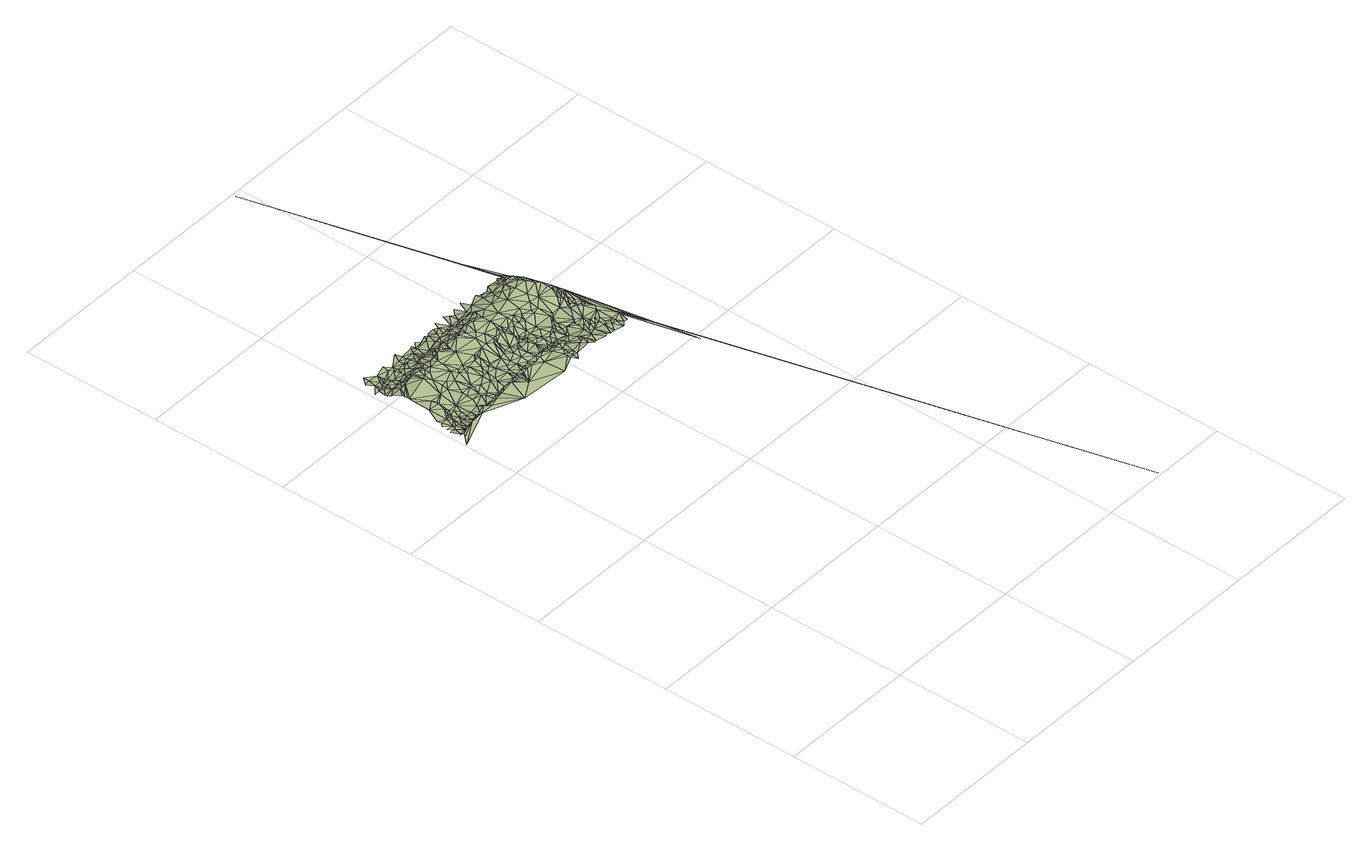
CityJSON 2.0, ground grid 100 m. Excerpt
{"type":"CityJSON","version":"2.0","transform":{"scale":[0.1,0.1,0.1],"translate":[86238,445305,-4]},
"CityObjects":{
"terrain1":{"type":"TINRelief","geometry":[{"type":"CompositeSurface","lod":"1","boundaries":[[[0,1,2]],[[3,4,5]],[[6,2,7]],[[8,2,1]],[[3,1,4]],[[8,7,2]],[[9,10,7]],[[9,11,12]],[[8,1,13]],[[8,14,7]],[[9,7,15]],[[15,7,14]],[[16,11,17]],[[8,13,14]],[[9,17,11]],[[3,13,1]],[[18,16,17]],[[15,14,19]],[[14,13,19]],[[20,9,15]],[[20,17,9]],[[3,5,21]],[[13,22,19]],[[20,15,19]],[[3,22,13]],[[19,22,23]],[[20,19,23]],[[20,24,17]],[[25,18,17]],[[3,23,22]],[[18,26,27]],[[17,24,28]],[[20,29,24]],[[3,30,23]],[[20,23,31]],[[32,27,26]],[[25,17,28]],[[20,31,29]],[[24,29,28]],[[25,33,18]],[[18,33,26]],[[23,30,31]],[[3,34,30]],[[30,35,31]],[[3,36,34]],[[29,37,28]],[[25,28,37]],[[30,34,35]],[[29,31,38]],[[39,40,41]],[[42,41,40]],[[25,37,33]],[[26,33,43]],[[29,38,37]],[[44,32,45]],[[31,35,46]],[[47,42,48]],[[44,45,39]],[[3,21,36]],[[35,34,46]],[[49,47,48]],[[32,26,50]],[[34,36,51]],[[52,38,31]],[[52,31,46]],[[34,51,46]],[[42,40,48]],[[49,53,54]],[[50,26,43]],[[33,37,55]],[[39,45,40]],[[56,54,57]],[[50,43,33]],[[49,58,53]],[[36,21,51]],[[49,48,58]],[[37,38,55]],[[46,51,59]],[[52,46,59]],[[54,53,60]],[[52,55,38]],[[51,61,59]],[[51,21,61]],[[40,62,48]],[[57,54,60]],[[50,33,55]],[[53,63,60]],[[53,58,63]],[[52,59,55]],[[40,45,62]],[[64,65,57]],[[59,61,66]],[[61,21,66]],[[57,60,67]],[[60,63,67]],[[48,62,68]],[[64,69,65]],[[48,70,58]],[[71,32,50]],[[71,45,32]],[[58,72,63]],[[62,45,68]],[[63,72,67]],[[48,68,70]],[[57,67,73]],[[58,70,72]],[[64,57,73]],[[59,66,74]],[[55,59,74]],[[21,75,66]],[[45,76,68]],[[67,72,77]],[[67,77,73]],[[50,55,78]],[[68,79,70]],[[68,76,79]],[[80,69,64]],[[45,81,76]],[[72,70,82]],[[80,64,73]],[[72,82,77]],[[66,75,74]],[[83,73,77]],[[21,84,75]],[[76,81,79]],[[85,81,45]],[[86,70,79]],[[55,74,87]],[[86,82,70]],[[88,50,78]],[[79,81,89]],[[80,73,83]],[[77,82,90]],[[91,83,77]],[[86,79,89]],[[71,85,45]],[[91,77,90]],[[92,74,75]],[[55,93,78]],[[94,50,88]],[[85,89,81]],[[91,80,83]],[[55,87,95]],[[94,71,50]],[[96,92,75]],[[86,97,82]],[[82,97,90]],[[98,74,92]],[[96,75,84]],[[55,95,93]],[[98,92,96]],[[99,86,89]],[[99,89,85]],[[71,100,85]],[[88,78,101]],[[99,85,100]],[[21,102,84]],[[86,103,97]],[[91,104,80]],[[91,90,104]],[[98,105,74]],[[87,74,105]],[[78,93,106]],[[96,84,107]],[[71,108,100]],[[94,88,101]],[[109,90,97]],[[99,103,86]],[[94,110,71]],[[98,96,107]],[[99,100,111]],[[71,110,108]],[[100,108,111]],[[78,106,112]],[[78,112,101]],[[87,113,95]],[[97,103,114]],[[99,111,103]],[[115,80,104]],[[109,104,90]],[[94,116,110]],[[109,97,114]],[[98,107,117]],[[108,110,118]],[[93,95,119]],[[108,118,111]],[[87,105,113]],[[98,117,120]],[[98,120,105]],[[93,119,106]],[[84,102,107]],[[95,113,119]],[[94,101,121]],[[110,122,118]],[[112,106,119]],[[110,116,122]],[[111,123,103]],[[111,118,124]],[[103,125,114]],[[109,114,126]],[[94,121,116]],[[107,127,117]],[[128,115,104]],[[128,104,109]],[[121,101,112]],[[105,129,113]],[[111,124,123]],[[105,120,129]],[[114,125,126]],[[117,130,120]],[[131,118,122]],[[103,123,132]],[[103,132,125]],[[128,109,126]],[[131,124,118]],[[133,119,113]],[[112,119,134]],[[117,127,130]],[[135,122,116]],[[107,136,127]],[[120,130,129]],[[135,131,122]],[[107,102,136]],[[133,134,119]],[[137,124,131]],[[138,113,129]],[[137,123,124]],[[138,133,113]],[[139,112,134]],[[135,116,121]],[[140,125,132]],[[137,132,123]],[[121,112,139]],[[127,141,130]],[[129,130,141]],[[128,126,142]],[[126,125,142]],[[143,127,136]],[[137,131,144]],[[135,144,131]],[[143,141,127]],[[138,134,133]],[[145,125,140]],[[140,132,146]],[[137,146,132]],[[142,125,145]],[[128,142,147]],[[139,134,148]],[[135,121,149]],[[137,144,146]],[[129,141,150]],[[121,139,151]],[[135,152,144]],[[143,136,153]],[[145,140,154]],[[138,129,150]],[[143,153,141]],[[140,146,154]],[[128,147,155]],[[156,134,138]],[[121,151,149]],[[157,136,102]],[[135,149,158]],[[135,158,152]],[[139,159,151]],[[144,152,146]],[[139,148,159]],[[142,145,160]],[[156,148,134]],[[145,154,160]],[[147,142,161]],[[142,160,161]],[[149,151,162]],[[163,141,153]],[[157,153,136]],[[151,159,162]],[[163,150,141]],[[156,138,150]],[[146,152,164]],[[146,164,154]],[[148,165,159]],[[154,166,160]],[[152,158,167]],[[147,168,155]],[[147,161,168]],[[161,160,166]],[[159,165,162]],[[156,165,148]],[[152,167,169]],[[170,166,154]],[[152,169,164]],[[170,154,164]],[[171,157,102]],[[158,172,167]],[[163,153,173]],[[174,158,149]],[[163,175,150]],[[157,173,153]],[[161,166,176]],[[161,176,168]],[[177,156,150]],[[167,172,169]],[[156,178,165]],[[174,149,162]],[[158,179,172]],[[180,164,169]],[[170,164,181]],[[170,176,166]],[[177,150,175]],[[180,169,172]],[[162,165,182]],[[177,178,156]],[[164,183,181]],[[180,183,164]],[[170,181,176]],[[184,165,178]],[[185,173,157]],[[186,163,173]],[[174,179,158]],[[180,172,187]],[[188,168,176]],[[172,179,187]],[[181,183,189]],[[184,178,177]],[[181,189,176]],[[184,182,165]],[[190,157,171]],[[191,183,180]],[[192,175,163]],[[191,180,187]],[[193,157,190]],[[194,185,157]],[[186,173,185]],[[194,157,193]],[[195,162,182]],[[179,196,187]],[[197,177,175]],[[195,174,162]],[[186,192,163]],[[183,198,189]],[[191,187,199]],[[200,176,189]],[[191,198,183]],[[201,184,177]],[[171,102,202]],[[187,196,199]],[[179,203,196]],[[200,188,176]],[[204,186,185]],[[204,185,194]],[[191,199,198]],[[174,203,179]],[[192,197,175]],[[200,189,198]],[[190,171,205]],[[197,201,177]],[[206,182,184]],[[196,207,199]],[[208,186,204]],[[193,190,205]],[[206,184,201]],[[195,182,209]],[[199,207,198]],[[194,193,205]],[[196,203,210]],[[208,192,186]],[[196,210,207]],[[200,211,188]],[[206,209,182]],[[204,194,205]],[[212,208,204]],[[188,211,213]],[[212,192,208]],[[214,201,197]],[[212,204,205]],[[195,209,215]],[[214,216,201]],[[216,206,201]],[[215,209,206]],[[203,217,210]],[[207,210,217]],[[218,197,192]],[[171,219,205]],[[218,192,212]],[[200,220,211]],[[200,198,221]],[[198,207,222]],[[223,174,195]],[[212,205,224]],[[218,225,197]],[[218,212,224]],[[226,207,217]],[[227,203,174]],[[223,195,215]],[[211,220,228]],[[229,214,197]],[[223,206,216]],[[223,215,206]],[[171,230,219]],[[229,216,214]],[[200,221,220]],[[226,222,207]],[[198,222,231]],[[205,219,224]],[[227,217,203]],[[198,231,232]],[[198,232,221]],[[229,197,225]],[[233,226,217]],[[218,224,234]],[[218,234,225]],[[224,219,235]],[[223,216,229]],[[233,222,226]],[[236,230,171]],[[237,174,223]],[[234,224,235]],[[233,217,227]],[[219,238,235]],[[236,171,202]],[[237,227,174]],[[229,225,239]],[[234,239,225]],[[240,220,221]],[[219,230,238]],[[234,235,238]],[[241,231,222]],[[242,221,232]],[[241,232,231]],[[233,243,222]],[[223,229,244]],[[233,227,245]],[[242,240,221]],[[238,230,246]],[[241,242,232]],[[247,229,239]],[[234,238,248]],[[241,222,243]],[[238,246,248]],[[233,245,243]],[[237,223,244]],[[234,249,239]],[[230,250,246]],[[251,245,227]],[[244,229,252]],[[237,251,227]],[[251,253,245]],[[247,252,229]],[[241,254,242]],[[246,250,248]],[[236,250,230]],[[234,248,249]],[[255,247,239]],[[245,253,243]],[[242,254,256]],[[255,239,249]],[[241,243,257]],[[251,258,253]],[[241,259,254]],[[241,257,259]],[[260,251,237]],[[253,258,243]],[[255,261,247]],[[244,252,262]],[[251,263,258]],[[264,252,247]],[[265,237,244]],[[264,247,261]],[[260,263,251]],[[266,248,250]],[[256,254,267]],[[236,268,250]],[[248,269,249]],[[270,260,237]],[[243,271,257]],[[265,244,262]],[[243,258,271]],[[254,259,272]],[[262,252,264]],[[257,271,259]],[[266,250,268]],[[255,273,261]],[[266,269,248]],[[274,236,202]],[[258,263,275]],[[264,261,273]],[[254,272,267]],[[276,255,249]],[[265,270,237]],[[260,275,263]],[[258,275,271]],[[262,264,277]],[[259,278,272]],[[259,271,278]],[[279,249,269]],[[276,273,255]],[[279,276,249]],[[265,262,277]],[[280,268,236]],[[270,281,260]],[[266,282,269]],[[260,281,275]],[[283,266,268]],[[284,264,273]],[[277,264,284]],[[274,202,285]],[[279,269,282]],[[271,275,286]],[[283,282,266]],[[276,287,273]],[[288,276,279]],[[271,289,278]],[[272,278,289]],[[274,290,236]],[[291,279,282]],[[280,236,290]],[[288,287,276]],[[272,289,292]],[[280,283,268]],[[293,265,277]],[[275,294,286]],[[291,282,283]],[[275,281,295]],[[271,286,289]],[[275,295,294]],[[273,287,296]],[[284,273,297]],[[298,270,265]],[[270,299,281]],[[288,296,287]],[[293,277,284]],[[300,291,283]],[[301,288,279]],[[286,294,302]],[[303,279,291]],[[286,304,289]],[[305,273,296]],[[297,273,305]],[[286,302,304]],[[306,283,280]],[[300,283,307]],[[274,285,308]],[[285,309,308]],[[306,307,283]],[[295,281,310]],[[301,296,288]],[[294,295,310]],[[293,284,297]],[[298,299,270]],[[300,303,291]],[[274,311,290]],[[298,265,293]],[[301,279,303]],[[274,308,311]],[[294,312,302]],[[281,299,310]],[[308,309,313]],[[300,307,314]],[[280,290,315]],[[289,304,316]],[[302,312,304]],[[290,311,315]],[[317,305,296]],[[294,310,312]],[[306,280,318]],[[300,314,303]],[[319,317,296]],[[320,293,297]],[[308,321,311]],[[297,305,322]],[[320,297,322]],[[319,296,301]],[[308,313,321]],[[306,323,307]],[[307,324,314]],[[280,315,318]],[[311,321,315]],[[304,312,316]],[[303,314,324]],[[325,317,319]],[[306,318,326]],[[327,305,317]],[[289,316,328]],[[329,322,305]],[[307,323,324]],[[306,326,323]],[[327,317,325]],[[329,320,322]],[[330,310,299]],[[289,328,331]],[[301,303,332]],[[298,293,320]],[[310,333,312]],[[319,301,334]],[[301,332,334]],[[325,319,334]],[[315,335,318]],[[336,315,321]],[[303,324,337]],[[330,333,310]],[[327,325,338]],[[339,299,298]],[[324,323,337]],[[318,335,326]],[[339,330,299]],[[325,334,338]],[[340,305,327]],[[340,329,305]],[[303,341,332]],[[336,335,315]],[[326,342,323]],[[343,321,313]],[[326,335,342]],[[323,342,337]],[[332,341,334]],[[303,337,344]],[[345,328,316]],[[346,320,329]],[[347,312,333]],[[348,316,312]],[[337,342,349]],[[327,338,350]],[[346,298,320]],[[303,344,341]],[[334,351,338]],[[343,336,321]],[[352,333,330]],[[335,353,342]],[[337,349,344]],[[340,327,350]],[[334,341,351]],[[354,329,340]],[[336,355,335]],[[342,353,349]],[[352,330,339]],[[356,345,316]],[[335,355,353]],[[338,351,350]],[[357,339,298]],[[343,313,358]],[[336,359,355]],[[347,333,352]],[[348,312,347]],[[354,346,329]],[[341,344,360]],[[341,360,351]],[[343,359,336]],[[349,353,361]],[[356,316,348]],[[362,344,349]],[[353,355,363]],[[364,340,350]],[[364,354,340]],[[357,298,346]],[[353,363,361]],[[362,360,344]],[[362,349,361]],[[365,352,339]],[[356,366,345]],[[351,360,367]],[[343,368,359]],[[357,365,339]],[[359,369,355]],[[351,370,350]],[[365,347,352]],[[355,369,363]],[[365,348,347]],[[354,371,346]],[[364,371,354]],[[362,372,360]],[[364,350,373]],[[343,358,374]],[[363,375,361]],[[359,368,376]],[[351,367,370]],[[360,372,367]],[[357,346,371]],[[343,374,368]],[[362,361,377]],[[350,370,373]],[[359,376,369]],[[378,371,364]],[[378,364,373]],[[379,356,348]],[[363,369,375]],[[362,377,372]],[[365,379,348]],[[358,380,374]],[[361,375,377]],[[358,381,380]],[[368,374,382]],[[368,382,376]],[[383,365,357]],[[374,380,382]],[[384,371,378]],[[384,378,373]],[[367,372,385]],[[386,357,371]],[[367,385,370]],[[387,356,379]],[[380,381,388]],[[372,377,385]],[[377,375,389]],[[383,379,365]],[[373,370,390]],[[391,376,382]],[[377,389,385]],[[384,386,371]],[[391,382,380]],[[375,392,389]],[[391,380,388]],[[369,393,375]],[[384,373,390]],[[369,376,394]],[[395,383,357]],[[389,396,385]],[[395,357,386]],[[389,392,396]],[[375,393,392]],[[370,385,397]],[[391,388,398]],[[384,399,386]],[[391,394,376]],[[383,400,379]],[[369,394,393]],[[384,390,399]],[[370,397,390]],[[396,392,401]],[[402,385,396]],[[392,393,401]],[[391,398,403]],[[402,396,401]],[[395,404,383]],[[405,379,400]],[[391,406,394]],[[402,397,385]],[[407,386,399]],[[408,383,404]],[[399,390,409]],[[408,400,383]],[[391,403,410]],[[401,393,411]],[[391,410,406]],[[407,395,386]],[[393,394,412]],[[409,390,397]],[[393,412,413]],[[393,413,411]],[[407,399,409]],[[402,401,414]],[[410,403,415]],[[401,411,414]],[[406,416,394]],[[412,394,416]],[[402,417,397]],[[405,400,418]],[[409,397,417]],[[395,419,404]],[[413,414,411]],[[420,406,410]],[[421,400,408]],[[408,404,419]],[[421,418,400]],[[406,422,416]],[[423,413,412]],[[410,415,424]],[[420,422,406]],[[425,395,407]],[[423,412,416]],[[423,414,413]],[[407,409,426]],[[402,427,417]],[[409,417,426]],[[402,414,427]],[[420,410,428]],[[424,415,429]],[[421,408,419]],[[430,416,422]],[[431,419,395]],[[421,432,418]],[[410,433,428]],[[423,416,430]],[[410,424,433]],[[420,434,422]],[[434,430,422]],[[435,395,425]],[[420,428,434]],[[425,407,426]],[[435,431,395]],[[423,430,434]],[[426,417,427]],[[423,436,414]],[[424,429,437]],[[434,428,438]],[[428,433,438]],[[421,439,432]],[[427,414,436]],[[437,429,440]],[[441,421,419]],[[433,424,442]],[[433,443,438]],[[433,442,443]],[[431,444,419]],[[424,445,442]],[[424,437,445]],[[423,434,446]],[[421,447,439]],[[426,427,448]],[[437,440,449]],[[441,419,444]],[[435,444,431]],[[427,436,450]],[[446,434,438]],[[442,451,443]],[[441,447,421]],[[437,452,445]],[[442,445,451]],[[423,453,436]],[[437,449,452]],[[449,440,454]],[[446,438,443]],[[425,426,455]],[[445,452,451]],[[427,450,456]],[[449,454,452]],[[435,425,457]],[[436,458,450]],[[427,459,448]],[[423,460,453]],[[427,456,459]],[[423,446,460]],[[446,443,451]],[[439,447,461]],[[462,426,448]],[[435,463,444]],[[436,464,458]],[[450,458,456]],[[453,464,436]],[[441,444,465]],[[466,451,452]],[[466,452,454]],[[448,459,467]],[[441,465,447]],[[462,468,426]],[[458,464,469]],[[425,455,457]],[[447,470,461]],[[459,456,467]],[[466,454,471]],[[435,457,463]],[[458,472,456]],[[448,467,473]],[[426,468,474]],[[466,446,451]],[[458,469,472]],[[426,474,455]],[[453,475,464]],[[476,448,473]],[[453,460,475]],[[444,463,477]],[[444,477,465]],[[447,478,470]],[[462,448,476]],[[456,479,467]],[[464,480,469]],[[447,465,478]],[[456,472,479]],[[467,481,473]],[[446,482,460]],[[469,480,472]],[[460,483,475]],[[464,475,484]],[[467,479,481]],[[476,473,485]],[[464,484,480]],[[470,478,486]],[[466,482,446]],[[460,482,483]],[[462,476,485]],[[485,473,481]],[[475,483,487]],[[470,486,488]],[[463,457,489]],[[475,487,484]],[[472,490,479]],[[463,491,477]],[[472,480,490]],[[465,492,478]],[[463,489,493]],[[483,482,487]],[[479,490,481]],[[462,485,494]],[[465,477,495]],[[478,492,486]],[[496,497,498]],[[462,499,468]],[[463,493,491]],[[466,500,490]],[[457,455,501]],[[487,482,484]],[[485,481,490]],[[457,502,489]],[[462,494,499]],[[466,490,482]],[[480,484,490]],[[486,492,488]],[[457,501,502]],[[485,490,494]],[[490,484,482]],[[477,491,495]],[[468,499,474]],[[455,503,501]],[[465,504,492]],[[455,474,503]],[[489,505,493]],[[465,495,504]],[[494,490,499]],[[506,498,490]],[[489,502,505]],[[493,505,491]],[[501,503,502]],[[474,499,503]],[[505,499,490]],[[505,503,499]],[[502,503,505]],[[491,505,495]],[[504,505,490]],[[507,504,490]],[[495,505,504]],[[492,504,507]],[[507,490,498]]]}]}
},
"vertices":[
[49,3480,25],[73,3470,27],[68,3490,16],[180,3500,28],[47,3440,28],[2,3390,29],[46,3550,10],[81,3550,11],[113,3500,14],[91,3570,17],[46,3580,19],[68,3640,25],[48,3620,21],[136,3500,27],[123,3500,10],[113,3570,11],[48,3660,36],[114,3640,23],[68,3740,73],[138,3560,10],[138,3610,19],[293,3510,28],[158,3510,10],[158,3560,10],[136,3640,23],[158,3700,43],[136,3780,77],[68,3850,78],[158,3670,25],[159,3640,21],[182,3570,10],[182,3600,18],[69,3890,78],[158,3740,62],[225,3530,10],[205,3570,10],[228,3510,27],[181,3680,28],[203,3660,23],[69,3930,78],[115,4000,71],[68,3950,75],[47,4020,47],[160,3750,72],[70,3910,78],[159,4000,72],[228,3580,10],[46,4050,34],[114,4060,37],[48,4070,28],[225,3780,74],[248,3520,27],[229,3620,19],[90,4110,25],[70,4130,15],[249,3680,25],[31,4130,13],[90,4180,15],[113,4070,30],[267,3580,10],[91,4140,15],[271,3530,14],[136,4010,67],[114,4110,25],[91,4230,26],[47,4220,27],[294,3530,27],[113,4140,17],[158,4040,55],[92,4270,27],[161,4070,36],[271,3950,78],[138,4120,24],[135,4180,13],[339,3590,10],[352,3550,24],[181,4030,68],[143,4160,13],[295,3780,68],[181,4050,53],[160,4220,25],[205,4030,61],[181,4120,25],[158,4190,16],[384,3510,28],[226,4020,73],[203,4090,28],[362,3640,22],[296,3820,77],[205,4050,49],[182,4160,14],[180,4180,13],[361,3550,15],[361,3720,29],[295,3900,78],[363,3690,22],[383,3530,27],[204,4120,25],[385,3550,14],[249,4070,39],[250,4020,76],[338,3830,77],[563,3400,29],[272,4100,29],[250,4210,15],[430,3630,13],[361,3740,43],[453,3530,29],[271,4030,68],[272,4180,14],[294,3960,79],[270,4070,42],[383,3800,70],[429,3650,19],[270,4130,27],[249,4250,26],[340,3960,79],[452,3550,20],[318,4020,70],[428,3720,28],[449,3610,10],[429,3870,78],[341,4000,76],[338,4070,45],[339,4050,60],[317,4140,26],[294,4170,18],[495,3550,17],[294,4210,14],[475,3620,10],[495,3570,10],[346,4020,74],[338,4090,36],[452,3710,23],[452,3730,30],[383,3990,78],[518,3540,26],[362,4050,57],[495,3690,21],[451,3820,74],[340,4120,28],[518,3570,11],[361,4180,15],[518,3550,22],[386,4040,67],[362,4160,26],[407,4090,40],[362,4220,13],[497,3800,63],[451,3950,79],[565,3670,19],[474,3850,78],[429,4030,71],[587,3580,12],[406,4110,30],[385,4270,26],[563,3730,25],[632,3560,25],[452,3990,79],[495,3820,74],[405,4160,26],[407,4200,13],[518,3850,78],[598,3640,10],[450,4120,34],[541,3820,69],[428,4160,26],[473,4030,74],[408,4230,13],[476,4040,75],[451,4140,27],[698,3480,28],[497,4040,76],[631,3580,16],[586,3960,79],[608,3670,17],[473,4200,17],[611,3730,23],[587,3750,30],[518,4050,76],[496,4070,60],[473,4140,27],[608,3830,68],[495,4110,40],[610,3780,41],[676,3580,17],[684,3590,10],[519,4070,74],[498,4240,13],[497,4140,28],[698,3500,28],[519,4090,54],[700,3650,10],[699,3530,27],[698,3550,27],[633,3860,78],[541,4050,77],[675,3720,22],[541,4130,31],[541,4070,78],[518,4200,20],[654,3760,28],[918,3380,27],[587,4000,77],[700,3570,24],[744,3560,27],[654,3830,64],[565,4080,64],[703,3590,11],[631,3840,73],[586,4020,76],[523,4220,13],[721,3600,12],[518,4250,13],[675,3760,27],[655,3850,74],[676,3770,35],[609,4050,73],[723,3660,10],[789,3570,27],[587,4230,13],[609,4210,22],[631,4110,45],[722,3870,76],[767,3600,15],[743,3690,18],[632,4090,57],[698,4050,75],[563,4260,13],[768,3760,25],[833,3570,27],[630,4140,35],[633,4160,27],[653,4080,66],[799,3660,10],[788,3600,15],[902,3530,27],[765,3950,79],[812,3610,11],[788,3700,19],[643,4250,12],[676,4160,27],[653,4230,20],[722,4120,47],[767,3870,76],[700,4070,70],[834,3600,22],[810,3770,27],[861,3620,11],[866,3680,10],[878,3570,27],[722,4050,76],[811,3850,70],[721,4070,72],[698,4200,25],[856,3730,21],[676,4250,13],[722,4140,37],[743,4080,67],[720,4170,28],[766,4030,76],[835,3780,28],[835,3870,74],[767,4070,73],[834,3840,62],[833,3940,79],[923,3610,21],[723,4250,16],[924,3580,26],[925,3620,12],[812,3990,79],[766,4160,32],[745,4230,24],[879,3780,26],[1035,3460,27],[788,4080,73],[905,3740,21],[856,3870,76],[766,4180,26],[925,3680,10],[1014,3560,25],[837,4080,72],[945,3620,12],[969,3600,26],[900,3870,72],[1035,3430,31],[811,4150,33],[926,3760,22],[925,3730,20],[812,4180,25],[1036,3480,33],[969,3620,15],[766,4270,25],[923,3920,78],[833,4110,56],[833,4100,62],[947,3770,23],[924,3860,69],[946,3990,78],[878,4070,76],[991,3620,13],[991,3730,21],[835,4140,42],[1013,3690,12],[835,4160,30],[969,3820,41],[1013,3580,26],[1014,3600,25],[1058,3430,36],[1058,3390,28],[880,4090,70],[1059,3470,39],[878,4150,44],[1083,3420,43],[1014,3620,15],[1060,3510,40],[878,4180,29],[969,3780,25],[1059,3560,35],[991,3760,23],[946,3910,77],[1080,3450,44],[947,3860,67],[1058,3590,27],[1038,3620,17],[992,3770,23],[1058,3580,27],[990,3800,29],[879,4250,23],[971,3870,69],[927,4080,71],[855,4280,15],[1014,3720,21],[901,4110,62],[1015,3760,22],[1081,3560,41],[1104,3530,40],[1058,3630,13],[1014,3780,24],[947,4050,75],[1014,3860,63],[1060,3710,20],[1082,3600,25],[1170,3470,40],[1083,3680,13],[901,4230,23],[1037,3930,78],[968,4140,50],[969,4160,42],[1081,3620,12],[1060,3800,31],[1059,3770,24],[968,4120,61],[1104,3600,21],[1036,3890,73],[1127,3560,36],[968,4190,30],[1035,4000,78],[1194,3430,42],[1126,3530,38],[1083,3700,19],[1128,3620,14],[1125,3670,10],[1125,3610,20],[1061,3860,61],[1018,4090,71],[946,4270,22],[1128,3750,26],[1194,3490,38],[1193,3580,23],[1126,3780,27],[1080,3920,77],[1152,3690,18],[1105,3850,53],[1216,3480,39],[1194,3600,14],[1217,3530,29],[1171,3680,15],[1103,3870,66],[1038,4210,28],[1239,3470,31],[1238,3410,32],[1218,3510,37],[1081,4090,74],[1126,3890,71],[1194,3710,23],[1149,3930,79],[1013,4280,23],[1260,3420,27],[1193,3670,13],[1195,3850,57],[1285,3480,27],[1229,3660,11],[1263,3650,12],[1306,3550,14],[1170,4040,79],[1215,3710,23],[1260,3780,29],[1328,3400,28],[1193,3870,67],[1125,4190,38],[1238,3710,24],[1261,3760,27],[1351,3410,27],[1151,4090,75],[1126,4250,25],[1329,3530,10],[1238,3920,79],[1170,4140,61],[1239,3860,63],[1351,3510,10],[1309,3640,23],[1318,3610,12],[1314,3630,16],[1330,3650,25],[1373,3400,25],[1348,3590,11],[1284,3780,31],[1149,4230,27],[1220,4120,69],[1376,3560,10],[1194,4180,44],[1370,3570,11],[1375,3620,27],[1427,3490,10],[1284,3980,80],[1307,3910,78],[1352,3780,36],[1393,3540,11],[1418,3410,10],[1373,3590,21],[1262,4090,78],[1195,4220,30],[1418,3530,18],[1397,3580,25],[1283,4070,79],[1396,3730,28],[1458,3460,11],[1419,3560,26],[1238,4250,26],[1484,3390,12],[1283,4170,53],[1442,3500,20],[1441,3540,27],[1284,4150,65],[1465,3480,22],[1486,3600,30],[1285,4200,41],[1395,3840,68],[1486,3440,21],[1397,3750,31],[1486,3480,27],[1488,3460,26],[1440,3720,32],[1509,3410,23],[1396,4010,82],[1419,3800,51],[1374,4070,80],[1418,3760,35],[1404,3820,56],[1464,3690,29],[1283,4240,30],[1419,3900,80],[1353,4110,78],[1442,3730,33],[1329,4190,48],[1553,3480,28],[1419,3830,63],[1420,3930,81],[1440,3750,35],[1306,4230,34],[1531,3400,27],[1442,3800,55],[1420,3840,70],[1420,3980,83],[1465,3710,32],[1418,3860,78],[1352,4130,74],[1329,4200,44],[1440,3820,66],[1465,3760,42],[1441,3840,73],[1510,3640,30],[1486,3690,31],[1488,3730,39],[1440,3870,80],[1328,4230,36],[1486,3710,35],[1329,4250,31],[1373,4090,79],[1464,3840,74],[1373,4130,74],[1353,4210,43],[1374,4110,79],[1441,3890,80],[1376,4160,66],[2445,0,40],[922,5960,29],[1280,4560,28],[1443,3910,81],[1600,3310,25],[1397,4050,81],[1395,4070,81],[1419,4000,82],[1374,4180,56],[1396,4100,80],[1689,2960,10],[1353,4270,32]
]}
